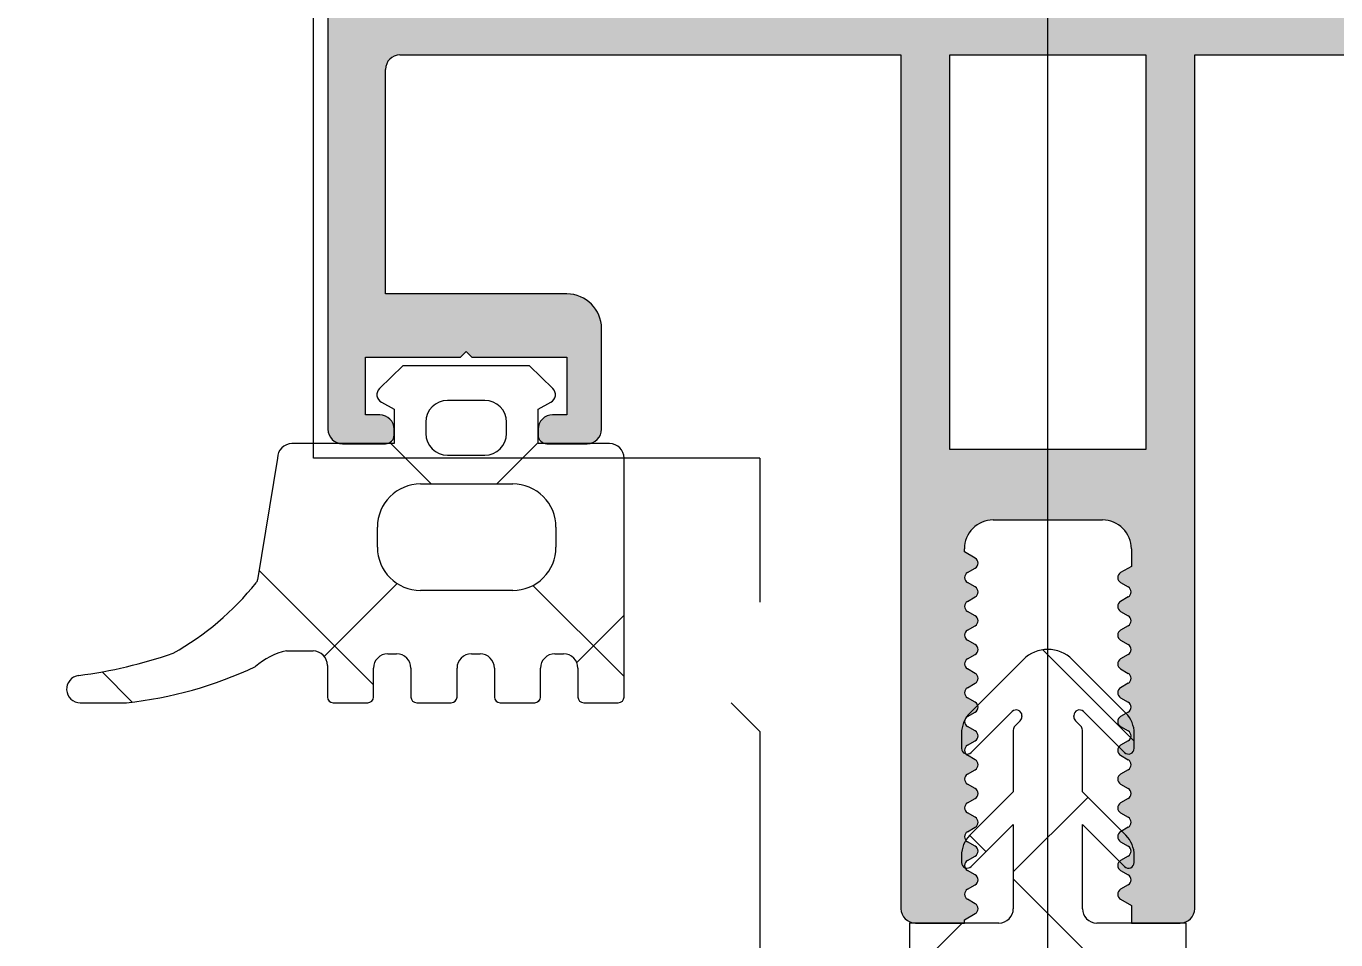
# Model space of a CAD drawing. Extents: x 820 to 5791, y 1495 to 5010.
# Drawn here: x 2728.593 to 2733.141, y 2079.536 to 2082.709 of the extents above; entities that cross this region are included whole.
import ezdxf

# ---------------------------------------------------------------- set-up
doc = ezdxf.new("R2010")
doc.units = 0
doc.header["$LTSCALE"] = 20
doc.layers.get('0').update_dxf_attribs({"linetype": 'CONTINUOUS', "lineweight": 15})
doc.layers.get('DEFPOINTS').update_dxf_attribs({"linetype": 'CONTINUOUS'})
doc.layers.add('_00_TT_PLASTER INTERIOR', color=60, linetype='CONTINUOUS', lineweight=0)
doc.layers.add('ölç', color=63, linetype='CONTINUOUS', lineweight=20)
doc.layers.add('dış ölçü', color=7, linetype='CONTINUOUS', lineweight=20, true_color=0x0d6787)
doc.styles.add('TRS', font='times.ttf', dxfattribs={"width": 0.8})
doc.dimstyles.new('dış ölçü', dxfattribs={"dimtxt": 12, "dimasz": 5, "dimexe": 5, "dimexo": 35, "dimgap": 5, "dimtad": 1, "dimdec": 0, "dimdsep": 46, "dimtxsty": 'TRS', "dimblk": 'DOT', "dimcen": 0, "dimdle": 0.1, "dimclrd": 256, "dimclre": 256, "dimclrt": 73, "dimadec": 0, "dimazin": 0, "dimtfac": 0.3, "dimtdec": 0, "dimtix": 1, "dimtmove": 2, "dimatfit": 3, "dimldrblk": 'DOT', "dimfxl": 1, "dimfxlon": 1, "dimtolj": 1, "dimarcsym": 0})

# ---------------------------------------------------------------- blocks, each defined once
blk = doc.blocks.new('_Dot')
at = {"layer": 'ölç', "color": 0, "lineweight": -2}
blk.add_line((-0.5, 0), (-1, 0), dxfattribs=at)
at = {"layer": 'ölç', "color": 0, "const_width": 0.5}
blk.add_lwpolyline([(-0.25, 0, 1), (0.25, 0, 1)], format="xyb", close=True, dxfattribs=at)
blk = doc.blocks.new('*D175')
at = {"layer": 'DEFPOINTS', "color": 0, "transparency": 16777216}
for p in [(2564.572630959432, 2100.051431137363), (2844.176336790435, 2097.044452601193), (2844.176336790435, 1809.278305477972)]:
    blk.add_point(p, dxfattribs=at)
at = {"layer": 'dış ölçü', "lineweight": -2, "transparency": 16777216}
for p, q in [((2564.572630959432, 1810.278305477972), (2564.572630959432, 1804.278305477972)), ((2844.176336790435, 1810.278305477972), (2844.176336790435, 1804.278305477972)), ((2569.572630959432, 1809.278305477972), (2839.176336790435, 1809.278305477972))]:
    blk.add_line(p, q, dxfattribs=at)
at = {"layer": 'dış ölçü', "lineweight": -2, "transparency": 16777216, "xscale": 5, "yscale": 5, "zscale": 5, "rotation": 180}
blk.add_blockref('_Dot', (2564.572630959432, 1809.278305477972), dxfattribs=at)
at = {"layer": 'dış ölçü', "lineweight": -2, "transparency": 16777216, "xscale": 5, "yscale": 5, "zscale": 5}
blk.add_blockref('_Dot', (2844.176336790435, 1809.278305477972), dxfattribs=at)
at = {"layer": 'dış ölçü', "color": 73, "transparency": 16777216, "insert": (2704.374483874934, 1820.3821266748), "char_height": 12, "attachment_point": 5, "style": 'TRS'}
blk.add_mtext('\\A1;280', dxfattribs=at)
blk = doc.blocks.new('*D180')
at = {"layer": 'DEFPOINTS', "color": 0, "transparency": 16777216}
for p in [(3700.971713778752, 2100.044452589959), (2054.28790840802, 2083.440788159293), (3700.971713778752, 1729.278305477972)]:
    blk.add_point(p, dxfattribs=at)
at = {"layer": 'dış ölçü', "lineweight": -2, "transparency": 16777216}
for p, q in [((2054.28790840802, 1730.278305477972), (2054.28790840802, 1724.278305477972)), ((3700.971713778752, 1730.278305477972), (3700.971713778752, 1724.278305477972)), ((2059.28790840802, 1729.278305477972), (3695.971713778752, 1729.278305477972))]:
    blk.add_line(p, q, dxfattribs=at)
at = {"layer": 'dış ölçü', "lineweight": -2, "transparency": 16777216, "xscale": 5, "yscale": 5, "zscale": 5, "rotation": 180}
blk.add_blockref('_Dot', (2054.28790840802, 1729.278305477972), dxfattribs=at)
at = {"layer": 'dış ölçü', "lineweight": -2, "transparency": 16777216, "xscale": 5, "yscale": 5, "zscale": 5}
blk.add_blockref('_Dot', (3700.971713778752, 1729.278305477972), dxfattribs=at)
at = {"layer": 'dış ölçü', "color": 73, "transparency": 16777216, "insert": (2877.629811093386, 1740.399430207604), "char_height": 12, "attachment_point": 5, "style": 'TRS'}
blk.add_mtext('\\A1;1647', dxfattribs=at)
blk = doc.blocks.new('HGJFG')
h = blk.add_hatch(color=9)
h.dxf.hatch_style = 1
h.paths.add_polyline_path([(-2432.78591305528, -3287.740658937609), (-2432.105913055272, -3287.740658937609), (-2432.105913055272, -3289.110658937608), (-2432.78591305528, -3289.110658937608)], flags=16)
edge = h.paths.add_edge_path()
edge.add_line((-2430.14591305528, -3287.790658937608), (-2430.14591305528, -3288.570658937608))
edge.add_line((-2430.14591305528, -3288.570658937607), (-2430.776013055281, -3288.570658937607))
edge.add_arc((-2430.776013055275, -3288.690658937606), 0.119999999999347, 450.0000000005221, 540.0000000005202)
edge.add_line((-2430.896013055285, -3288.690658937608), (-2430.896013055285, -3289.040658937838))
edge.add_arc((-2430.846013055282, -3289.040658937839), 0.04999999999997726, 539.999999999974, 630.000000000026)
edge.add_line((-2430.846013055282, -3289.090658937838), (-2430.706076560938, -3289.090658937837))
edge.add_arc((-2430.705813055273, -3289.060660095115), 0.0299999999995744, 629.4967347977922, 720.0000000086566)
edge.add_line((-2430.675813055274, -3289.06066009511), (-2430.675813055278, -3289.040660095122))
edge.add_arc((-2430.725813055277, -3289.040660095122), 0.04999999999904503, 719.9999999989057, 810.0000000344447)
edge.add_line((-2430.725813055306, -3288.990660095123), (-2430.775813055275, -3288.990660095151))
edge.add_line((-2430.77581305528, -3288.99066009515), (-2430.775799086076, -3288.790658937607))
edge.add_line((-2430.775799086082, -3288.790658937608), (-2430.445805161208, -3288.790658969762))
edge.add_line((-2430.445805161199, -3288.790658969762), (-2430.425805161201, -3288.770658969763))
edge.add_line((-2430.42580516121, -3288.770658969762), (-2430.405805161209, -3288.790658905452))
edge.add_line((-2430.405805161206, -3288.790658905452), (-2430.075813055283, -3288.790658937606))
edge.add_line((-2430.075813055283, -3288.790658937608), (-2430.075813055283, -3288.990658937608))
edge.add_line((-2430.075813055283, -3288.990658937607), (-2430.125813055282, -3288.990658937838))
edge.add_arc((-2430.125813055286, -3289.040658937837), 0.04999999999997726, 449.999999999974, 540.000000000026)
edge.add_line((-2430.175813055274, -3289.040658937837), (-2430.175813055274, -3289.060658937838))
edge.add_arc((-2430.145813055276, -3289.060658937838), 0.02999999999924441, 539.999999999391, 629.9999999992197)
edge.add_line((-2430.145813055276, -3289.090658937838), (-2429.995913055199, -3289.090658937608))
edge.add_arc((-2429.995913055286, -3289.040658937608), 0.05000000000060822, 630.0000000874084, 719.9999999993031)
edge.add_line((-2429.945913055283, -3289.040658937608), (-2429.945913055283, -3270.290688937608))
edge.add_arc((-2429.995914212935, -3270.290690095261), 0.05000115766671105, 360.001326542262, 449.998673457738)
edge.add_line((-2429.995913055286, -3270.240688937608), (-2434.895913055286, -3270.240688937608))
edge.add_arc((-2434.895911897632, -3270.290690095261), 0.05000115766671105, 450.001326542262, 539.998673457738)
edge.add_line((-2434.945913055283, -3270.290688937607), (-2434.945913055283, -3289.040658937607))
edge.add_arc((-2434.89591305528, -3289.040658937608), 0.05000000000060752, 540.0000000006961, 629.9999999125924)
edge.add_line((-2434.895913055353, -3289.090658937607), (-2434.746013055276, -3289.090658937837))
edge.add_arc((-2434.746013055276, -3289.060658937838), 0.029999999999245, 630.0000000007814, 720.0000000006082)
edge.add_line((-2434.716013055277, -3289.060658937838), (-2434.716013055277, -3289.040658937837))
edge.add_arc((-2434.76601305528, -3289.040658937837), 0.04999999999997726, 719.999999999974, 810.000000000026)
edge.add_line((-2434.76601305528, -3288.990658937838), (-2434.81601305528, -3288.990658937607))
edge.add_line((-2434.816013055283, -3288.990658937607), (-2434.816013055283, -3288.790658937607))
edge.add_line((-2434.816013055283, -3288.790658937608), (-2434.486020949361, -3288.790658905454))
edge.add_line((-2434.486020949361, -3288.790658905452), (-2434.46602094936, -3288.770658969762))
edge.add_line((-2434.466020949357, -3288.770658969762), (-2434.446020949358, -3288.790658969761))
edge.add_line((-2434.446020949353, -3288.790658969762), (-2434.116027024479, -3288.790658937608))
edge.add_line((-2434.116027024485, -3288.790658937608), (-2434.116013055281, -3288.990660095151))
edge.add_line((-2434.116013055286, -3288.99066009515), (-2434.166013055255, -3288.990660095122))
edge.add_arc((-2434.166013055275, -3289.040660095122), 0.04999999999904503, 449.9999999655552, 540.0000000010942)
edge.add_line((-2434.216013055277, -3289.040660095122), (-2434.216013055281, -3289.06066009511))
edge.add_arc((-2434.186013055279, -3289.060660095115), 0.02999999999957437, 539.9999999913434, 630.5032652022074)
edge.add_line((-2434.18574954962, -3289.090658937838), (-2434.045813055275, -3289.090658937839))
edge.add_arc((-2434.045813055284, -3289.040658937839), 0.04999999999997726, 629.999999999974, 720.000000000026)
edge.add_line((-2433.995813055281, -3289.040658937839), (-2433.995813055281, -3288.690658937609))
edge.add_arc((-2434.115813055277, -3288.690658937606), 0.1199999999993454, 719.9999999994791, 809.9999999994789)
edge.add_line((-2434.115813055277, -3288.570658937607), (-2434.745913055277, -3288.570658937607))
edge.add_line((-2434.745913055286, -3288.570658937607), (-2434.745913055286, -3287.790658937607))
edge.add_arc((-2434.69591189762, -3287.79066009526), 0.05000115766671673, 450.0013265422685, 539.9986734577315, ccw=False)
edge.add_line((-2434.695913055283, -3287.740658937609), (-2432.955913055283, -3287.740658937609))
edge.add_line((-2432.955913055278, -3287.740658937609), (-2432.955913055278, -3290.705658937608))
edge.add_arc((-2432.905913055275, -3290.705658937607), 0.05, 540, 630)
edge.add_line((-2432.905913055275, -3290.755658937608), (-2432.735913055273, -3290.755658937608))
edge.add_line((-2432.735913055277, -3290.755658937608), (-2432.735913055277, -3290.744630080779))
edge.add_line((-2432.735913055277, -3290.744630080778), (-2432.698413055276, -3290.722979445683))
edge.add_arc((-2432.70841305528, -3290.705658937609), 0.02000000000020181, 660.0000000000005, 779.9999999999995)
edge.add_line((-2432.698413055271, -3290.688338429532), (-2432.725015595649, -3290.672979445683))
edge.add_arc((-2432.71501559566, -3290.655658937608), 0.02000000000020146, 479.9999999999986, 600.0000000000014, ccw=False)
edge.add_line((-2432.725015595654, -3290.638338429532), (-2432.698413055276, -3290.622979445684))
edge.add_arc((-2432.70841305528, -3290.605658937607), 0.02000000000020181, 660.0000000000005, 779.9999999999995)
edge.add_line((-2432.698413055271, -3290.588338429531), (-2432.725015595649, -3290.572979445683))
edge.add_arc((-2432.71501559566, -3290.555658937607), 0.02000000000020146, 479.9999999999986, 600.0000000000014, ccw=False)
edge.add_line((-2432.725015595654, -3290.538338429532), (-2432.698413055276, -3290.522979445684))
edge.add_arc((-2432.70841305528, -3290.505658937608), 0.02000000000020181, 660.0000000000005, 779.9999999999995)
edge.add_line((-2432.698413055271, -3290.488338429533), (-2432.725015595649, -3290.472979445684))
edge.add_arc((-2432.71501559566, -3290.455658937609), 0.02000000000020146, 479.9999999999986, 600.0000000000014, ccw=False)
edge.add_line((-2432.725015595654, -3290.438338429532), (-2432.698413055276, -3290.422979445683))
edge.add_arc((-2432.70841305528, -3290.405658937608), 0.02000000000020181, 660.0000000000005, 779.9999999999995)
edge.add_line((-2432.698413055271, -3290.388338429532), (-2432.725015595649, -3290.372979445684))
edge.add_arc((-2432.71501559566, -3290.355658937607), 0.02000000000020146, 479.9999999999986, 600.0000000000014, ccw=False)
edge.add_line((-2432.725015595654, -3290.338338429531), (-2432.698413055276, -3290.322979445683))
edge.add_arc((-2432.70841305528, -3290.305658937607), 0.02000000000020181, 660.0000000000005, 779.9999999999995)
edge.add_line((-2432.698413055271, -3290.288338429532), (-2432.725015595649, -3290.272979445684))
edge.add_arc((-2432.71501559566, -3290.255658937608), 0.02000000000020146, 479.9999999999986, 600.0000000000014, ccw=False)
edge.add_line((-2432.725015595654, -3290.238338429533), (-2432.698413055276, -3290.222979445684))
edge.add_arc((-2432.70841305528, -3290.205658937609), 0.02000000000020181, 660.0000000000005, 779.9999999999995)
edge.add_line((-2432.698413055271, -3290.188338429532), (-2432.725015595649, -3290.172979445683))
edge.add_arc((-2432.71501559566, -3290.155658937608), 0.02000000000020146, 479.9999999999986, 600.0000000000014, ccw=False)
edge.add_line((-2432.725015595654, -3290.138338429532), (-2432.698413055276, -3290.122979445684))
edge.add_arc((-2432.70841305528, -3290.105658937607), 0.02000000000020181, 660.0000000000005, 779.9999999999995)
edge.add_line((-2432.698413055271, -3290.088338429531), (-2432.725015595649, -3290.072979445683))
edge.add_arc((-2432.71501559566, -3290.055658937607), 0.02000000000020146, 479.9999999999986, 600.0000000000014, ccw=False)
edge.add_line((-2432.725015595654, -3290.038338429532), (-2432.698413055276, -3290.022979445684))
edge.add_arc((-2432.70841305528, -3290.005658937608), 0.02000000000020181, 660.0000000000005, 779.9999999999995)
edge.add_line((-2432.698413055271, -3289.988338429533), (-2432.725015595649, -3289.972979445684))
edge.add_arc((-2432.71501559566, -3289.955658937609), 0.02000000000020146, 479.9999999999986, 600.0000000000014, ccw=False)
edge.add_line((-2432.725015595654, -3289.938338429532), (-2432.698413055276, -3289.922979445683))
edge.add_arc((-2432.70841305528, -3289.905658937608), 0.02000000000020181, 660.0000000000005, 779.9999999999995)
edge.add_line((-2432.698413055271, -3289.888338429532), (-2432.725015595649, -3289.872979445684))
edge.add_arc((-2432.71501559566, -3289.855658937607), 0.02000000000020146, 479.9999999999986, 600.0000000000014, ccw=False)
edge.add_line((-2432.725015595654, -3289.838338429531), (-2432.698413055276, -3289.822979445683))
edge.add_arc((-2432.70841305528, -3289.805658937607), 0.02000000000020181, 660.0000000000005, 779.9999999999995)
edge.add_line((-2432.698413055271, -3289.788338429532), (-2432.725015595649, -3289.772979445684))
edge.add_arc((-2432.71501559566, -3289.755658937608), 0.02000000000020146, 479.9999999999986, 600.0000000000014, ccw=False)
edge.add_line((-2432.725015595654, -3289.738338429533), (-2432.698413055276, -3289.722979445684))
edge.add_arc((-2432.70841305528, -3289.705658937609), 0.02000000000020181, 660.0000000000005, 779.9999999999995)
edge.add_line((-2432.698413055271, -3289.688338429532), (-2432.725015595649, -3289.672979445683))
edge.add_arc((-2432.71501559566, -3289.655658937608), 0.02000000000020146, 479.9999999999986, 600.0000000000014, ccw=False)
edge.add_line((-2432.725015595654, -3289.638338429532), (-2432.698413055276, -3289.622979445684))
edge.add_arc((-2432.70841305528, -3289.605658937607), 0.02000000000020181, 660.0000000000005, 779.9999999999995)
edge.add_line((-2432.698413055271, -3289.588338429531), (-2432.725015595649, -3289.572979445854))
edge.add_arc((-2432.71501559566, -3289.555658937778), 0.01999999999978106, 479.9999999999971, 600.000000000003, ccw=False)
edge.add_line((-2432.725015595654, -3289.538338429703), (-2432.698413055276, -3289.522979445683))
edge.add_arc((-2432.70841305528, -3289.505658937608), 0.02000000000020181, 660.0000000000005, 779.9999999999995)
edge.add_line((-2432.698413055271, -3289.488338429533), (-2432.735913055271, -3289.466687794438))
edge.add_line((-2432.735913055277, -3289.466687794437), (-2432.735913055277, -3289.455658937607))
edge.add_arc((-2432.635913055271, -3289.455658937607), 0.0999999999999993, 449.9999999999996, 540.0000000000005, ccw=False)
edge.add_line((-2432.635913055271, -3289.355658937607), (-2432.255913055272, -3289.355658937607))
edge.add_arc((-2432.255913055281, -3289.455658937607), 0.1000000000000007, 360.0000000000004, 449.9999999999996, ccw=False)
edge.add_line((-2432.155913055275, -3289.455658937607), (-2432.155913055275, -3289.516687794437))
edge.add_line((-2432.155913055275, -3289.516687794437), (-2432.193413055275, -3289.538338429531))
edge.add_arc((-2432.183413055286, -3289.555658937607), 0.02000000000020181, 480.0000000000005, 599.9999999999995)
edge.add_line((-2432.193413055281, -3289.572979445683), (-2432.166810514903, -3289.588338429531))
edge.add_arc((-2432.176810514907, -3289.605658937607), 0.02000000000020146, 299.99999999999864, 420.00000000000136, ccw=False)
edge.add_line((-2432.166810514897, -3289.622979445684), (-2432.193413055275, -3289.638338429532))
edge.add_arc((-2432.183413055286, -3289.655658937608), 0.02000000000020181, 480.0000000000005, 599.9999999999995)
edge.add_line((-2432.193413055281, -3289.672979445683), (-2432.166810514903, -3289.688338429532))
edge.add_arc((-2432.176810514907, -3289.705658937609), 0.02000000000020146, 299.99999999999864, 420.00000000000136, ccw=False)
edge.add_line((-2432.166810514897, -3289.722979445684), (-2432.193413055275, -3289.738338429533))
edge.add_arc((-2432.183413055286, -3289.755658937608), 0.02000000000020181, 480.0000000000005, 599.9999999999995)
edge.add_line((-2432.193413055281, -3289.772979445684), (-2432.166810514903, -3289.788338429532))
edge.add_arc((-2432.176810514907, -3289.805658937607), 0.02000000000020146, 299.99999999999864, 420.00000000000136, ccw=False)
edge.add_line((-2432.166810514897, -3289.822979445683), (-2432.193413055275, -3289.838338429531))
edge.add_arc((-2432.183413055286, -3289.855658937607), 0.02000000000020181, 480.0000000000005, 599.9999999999995)
edge.add_line((-2432.193413055281, -3289.872979445684), (-2432.166810514903, -3289.888338429532))
edge.add_arc((-2432.176810514907, -3289.905658937608), 0.02000000000020146, 299.99999999999864, 420.00000000000136, ccw=False)
edge.add_line((-2432.166810514897, -3289.922979445683), (-2432.193413055275, -3289.938338429532))
edge.add_arc((-2432.183413055286, -3289.955658937609), 0.02000000000020181, 480.0000000000005, 599.9999999999995)
edge.add_line((-2432.193413055281, -3289.972979445684), (-2432.166810514903, -3289.988338429533))
edge.add_arc((-2432.176810514907, -3290.005658937608), 0.02000000000020146, 299.99999999999864, 420.00000000000136, ccw=False)
edge.add_line((-2432.166810514897, -3290.022979445684), (-2432.193413055275, -3290.038338429532))
edge.add_arc((-2432.183413055286, -3290.055658937607), 0.02000000000020181, 480.0000000000005, 599.9999999999995)
edge.add_line((-2432.193413055281, -3290.072979445683), (-2432.166810514903, -3290.088338429531))
edge.add_arc((-2432.176810514907, -3290.105658937607), 0.02000000000020146, 299.99999999999864, 420.00000000000136, ccw=False)
edge.add_line((-2432.166810514897, -3290.122979445684), (-2432.193413055275, -3290.138338429532))
edge.add_arc((-2432.183413055286, -3290.155658937608), 0.02000000000020181, 480.0000000000005, 599.9999999999995)
edge.add_line((-2432.193413055281, -3290.172979445683), (-2432.166810514903, -3290.188338429532))
edge.add_arc((-2432.176810514907, -3290.205658937609), 0.02000000000020146, 299.99999999999864, 420.00000000000136, ccw=False)
edge.add_line((-2432.166810514897, -3290.222979445684), (-2432.193413055275, -3290.238338429533))
edge.add_arc((-2432.183413055286, -3290.255658937608), 0.02000000000020181, 480.0000000000005, 599.9999999999995)
edge.add_line((-2432.193413055281, -3290.272979445684), (-2432.166810514903, -3290.288338429532))
edge.add_arc((-2432.176810514907, -3290.305658937607), 0.02000000000020146, 299.99999999999864, 420.00000000000136, ccw=False)
edge.add_line((-2432.166810514897, -3290.322979445683), (-2432.193413055275, -3290.338338429531))
edge.add_arc((-2432.183413055286, -3290.355658937607), 0.02000000000020181, 480.0000000000005, 599.9999999999995)
edge.add_line((-2432.193413055281, -3290.372979445684), (-2432.166810514903, -3290.388338429532))
edge.add_arc((-2432.176810514907, -3290.405658937608), 0.02000000000020146, 299.99999999999864, 420.00000000000136, ccw=False)
edge.add_line((-2432.166810514897, -3290.422979445683), (-2432.193413055275, -3290.438338429532))
edge.add_arc((-2432.183413055286, -3290.455658937609), 0.02000000000020181, 480.0000000000005, 599.9999999999995)
edge.add_line((-2432.193413055281, -3290.472979445684), (-2432.166810514903, -3290.488338429533))
edge.add_arc((-2432.176810514907, -3290.505658937608), 0.02000000000020146, 299.99999999999864, 420.00000000000136, ccw=False)
edge.add_line((-2432.166810514897, -3290.522979445684), (-2432.193413055275, -3290.538338429532))
edge.add_arc((-2432.183413055286, -3290.555658937607), 0.02000000000020181, 480.0000000000005, 599.9999999999995)
edge.add_line((-2432.193413055281, -3290.572979445683), (-2432.166810514903, -3290.588338429531))
edge.add_arc((-2432.176810514907, -3290.605658937607), 0.02000000000020146, 299.99999999999864, 420.00000000000136, ccw=False)
edge.add_line((-2432.166810514897, -3290.622979445684), (-2432.193413055275, -3290.638338429532))
edge.add_arc((-2432.183413055286, -3290.655658937608), 0.02000000000020181, 480.0000000000005, 599.9999999999995)
edge.add_line((-2432.193413055281, -3290.672979445683), (-2432.155913055281, -3290.694630080778))
edge.add_line((-2432.155913055275, -3290.694630080779), (-2432.155913055275, -3290.755658937608))
edge.add_line((-2432.155913055275, -3290.755658937608), (-2431.985913055273, -3290.755658937608))
edge.add_arc((-2431.985913055277, -3290.705658937607), 0.05000000000000143, 630.0000000000016, 719.9999999999984)
edge.add_line((-2431.935913055274, -3290.705658937607), (-2431.935913055274, -3287.740658937608))
edge.add_line((-2431.935913055274, -3287.740658937609), (-2430.195913055274, -3287.740658937609))
edge.add_arc((-2430.195914212932, -3287.79066009526), 0.05000115766671673, 360.0013265422685, 449.9986734577315, ccw=False)
h.paths.add_polyline_path([(-2430.215913055287, -3287.540698937607), (-2434.675913055279, -3287.540698937607), (-2434.675913055279, -3270.740688937608), (-2430.215913055287, -3270.740688937608)], flags=16)
at = {"color": 9, "ltscale": 0.5}
blk.add_line((-2432.445913055283, -3298.094781803894), (-2432.445913055283, -3268.240688937608), dxfattribs=at)
at = {"color": 9}
for p, q in [((-2434.995913055286, -3289.140658937608), (-2434.995913055286, -3270.305708937608)), ((-2434.945913055283, -3270.290688937607), (-2434.945913055283, -3289.040658937608)), ((-2434.695913055283, -3287.740658937609), (-2432.955913055278, -3287.740658937609)), ((-2432.955913055278, -3287.740658937609), (-2432.955913055278, -3290.705658937607)), ((-2432.78591305528, -3287.740658937609), (-2432.105913055272, -3287.740658937609)), ((-2432.78591305528, -3289.110658937608), (-2432.78591305528, -3287.740658937609)), ((-2432.105913055272, -3287.740658937609), (-2432.105913055272, -3289.110658937608)), ((-2431.935913055274, -3290.705658937607), (-2431.935913055274, -3287.740658937609)), ((-2431.935913055274, -3287.740658937609), (-2430.195913055283, -3287.740658937609)), ((-2434.745913055286, -3288.570658937607), (-2434.745913055286, -3287.790658937608)), ((-2434.115813055277, -3288.570658937607), (-2434.745913055286, -3288.570658937607)), ((-2433.995813055281, -3289.040658937839), (-2433.995813055281, -3288.690658937608)), ((-2434.486020949361, -3288.790658905452), (-2434.466020949357, -3288.770658969762)), ((-2434.466020949357, -3288.770658969762), (-2434.446020949353, -3288.790658969762)), ((-2434.816013055283, -3288.790658937608), (-2434.486020949361, -3288.790658905452)), ((-2434.816013055283, -3288.990658937607), (-2434.816013055283, -3288.790658937608)), ((-2434.446020949353, -3288.790658969762), (-2434.116027024485, -3288.790658937608)), ((-2434.116027024485, -3288.790658937608), (-2434.116013055286, -3288.99066009515)), ((-2434.685913055288, -3288.820558937609), (-2434.766801498668, -3288.899025871576)), ((-2434.245913055286, -3288.820558937609), (-2434.685913055288, -3288.820558937609)), ((-2434.165024611892, -3288.899025871576), (-2434.245913055286, -3288.820558937609)), ((-2434.760030702336, -3288.947029525844), (-2434.715913055287, -3288.970558937609)), ((-2434.400913055285, -3288.940558937608), (-2434.53091305529, -3288.940558937608)), ((-2434.215913055287, -3288.970558937609), (-2434.171795408224, -3288.947029525844)), ((-2434.76601305528, -3288.990658937838), (-2434.816013055283, -3288.990658937607)), ((-2434.715913055287, -3288.970558937609), (-2434.715913055287, -3289.09055893761)), ((-2434.215913055287, -3289.09055893761), (-2434.215913055287, -3288.970558937609)), ((-2434.116013055286, -3288.99066009515), (-2434.166013055245, -3288.990660095123)), ((-2434.716013055277, -3289.060658937838), (-2434.716013055277, -3289.040658937837)), ((-2434.605913055287, -3289.015558937609), (-2434.605913055287, -3289.05555893761)), ((-2434.325913055288, -3289.05555893761), (-2434.325913055288, -3289.015558937609)), ((-2434.216013055277, -3289.040660095122), (-2434.216013055277, -3289.06066009511)), ((-2434.359983986896, -3289.230550480242), (-2434.215913055287, -3289.08647954863)), ((-2434.715913055287, -3289.09055893761), (-2435.070943055279, -3289.09055893761)), ((-2434.895913055353, -3289.090658937607), (-2434.746013055276, -3289.090658937838)), ((-2434.587007903142, -3289.230550480242), (-2434.726999445772, -3289.09055893761)), ((-2434.53091305529, -3289.130558937609), (-2434.400913055285, -3289.130558937609)), ((-2433.967729681751, -3289.09055893761), (-2434.215913055287, -3289.09055893761)), ((-2434.18574954962, -3289.090658937838), (-2434.045813055284, -3289.090658937838)), ((-2432.105913055272, -3289.110658937608), (-2432.78591305528, -3289.110658937608)), ((-2435.120953055285, -3289.140558937609), (-2435.19016789716, -3289.56319724643)), ((-2433.445913055269, -3289.140658937608), (-2434.995913055286, -3289.140658937608)), ((-2433.917729681762, -3289.970558937609), (-2433.917729681762, -3289.140558937609)), ((-2433.445913055269, -3289.140658937608), (-2433.445913055269, -3289.640658937608)), ((-2434.624093055286, -3289.230550480242), (-2434.304093055279, -3289.23055048024)), ((-2432.635913055271, -3289.355658937607), (-2432.255913055281, -3289.355658937607)), ((-2434.77409305528, -3289.45047248024), (-2434.77409305528, -3289.380550480241)), ((-2434.154093055285, -3289.380550480239), (-2434.154093055285, -3289.45047248024)), ((-2432.735913055277, -3289.466687794437), (-2432.735913055277, -3289.455658937607)), ((-2432.698413055271, -3289.488338429533), (-2432.735913055277, -3289.466687794437)), ((-2432.155913055275, -3289.455658937607), (-2432.155913055275, -3289.516687794437)), ((-2434.787729681758, -3289.927854313727), (-2435.184851236711, -3289.530732758777)), ((-2432.725015595654, -3289.538338429703), (-2432.698413055271, -3289.522979445684)), ((-2432.155913055275, -3289.516687794437), (-2432.193413055281, -3289.538338429532)), ((-2434.958718015489, -3289.829284508839), (-2434.705738981979, -3289.576305475331)), ((-2433.917729681762, -3289.899828701621), (-2434.234307816118, -3289.583250567267)), ((-2432.698413055271, -3289.588338429531), (-2432.725015595654, -3289.572979445854)), ((-2432.193413055281, -3289.572979445683), (-2432.166810514897, -3289.588338429531)), ((-2434.304093055279, -3289.600472480241), (-2434.624093055286, -3289.600472480241)), ((-2432.725015595654, -3289.638338429532), (-2432.698413055271, -3289.622979445684)), ((-2432.166810514897, -3289.622979445684), (-2432.193413055281, -3289.638338429532)), ((-2432.698413055271, -3289.688338429532), (-2432.725015595654, -3289.672979445683)), ((-2432.193413055281, -3289.672979445683), (-2432.166810514897, -3289.688338429532)), ((-2434.081923055431, -3289.850515160892), (-2433.917729681762, -3289.686321787213)), ((-2432.725015595654, -3289.738338429533), (-2432.698413055271, -3289.722979445684)), ((-2432.166810514897, -3289.722979445684), (-2432.193413055281, -3289.738338429533)), ((-2435.089929681763, -3289.810558937609), (-2434.997729681764, -3289.810558937609)), ((-2432.698413055271, -3289.788338429532), (-2432.725015595654, -3289.772979445684)), ((-2432.463633995952, -3289.806706611581), (-2432.14591305528, -3290.124427552249)), ((-2432.193413055281, -3289.772979445684), (-2432.166810514897, -3289.788338429532)), ((-2434.947729681761, -3289.86055893761), (-2434.947729681761, -3289.970558937609)), ((-2434.737729681755, -3289.820558937609), (-2434.707729681756, -3289.820558937609)), ((-2434.447729681761, -3289.820558937609), (-2434.417729681762, -3289.820558937609)), ((-2434.157729681753, -3289.820558937609), (-2434.127729681754, -3289.820558937609)), ((-2432.725015595654, -3289.838338429531), (-2432.698413055271, -3289.822979445683)), ((-2432.530813055285, -3289.84055893761), (-2432.716713055282, -3290.026358937609)), ((-2432.175213055275, -3290.026358937609), (-2432.361113055286, -3289.84055893761)), ((-2432.166810514897, -3289.822979445683), (-2432.193413055281, -3289.838338429531)), ((-2435.625364880511, -3289.98824472708), (-2435.730491897743, -3289.883117709846)), ((-2434.787729681758, -3289.970558937609), (-2434.787729681758, -3289.870558937609)), ((-2434.657729681753, -3289.870558937609), (-2434.657729681753, -3289.970558937609)), ((-2434.497729681764, -3289.970558937609), (-2434.497729681764, -3289.870558937609)), ((-2434.36772968176, -3289.870558937609), (-2434.36772968176, -3289.970558937609)), ((-2434.207729681756, -3289.970558937609), (-2434.207729681756, -3289.870558937609)), ((-2434.077729681766, -3289.870558937609), (-2434.077729681766, -3289.970558937609)), ((-2432.698413055271, -3289.888338429532), (-2432.725015595654, -3289.872979445684)), ((-2432.193413055281, -3289.872979445684), (-2432.166810514897, -3289.888338429532)), ((-2432.725015595654, -3289.938338429532), (-2432.698413055271, -3289.922979445683)), ((-2432.166810514897, -3289.922979445683), (-2432.193413055281, -3289.938338429532)), ((-2435.805829681759, -3289.990558937608), (-2435.645529681756, -3289.990558937608)), ((-2434.927729681757, -3289.990558937608), (-2434.807729681762, -3289.990558937608)), ((-2434.637729681764, -3289.990558937608), (-2434.517729681754, -3289.990558937608)), ((-2434.347729681755, -3289.990558937608), (-2434.22772968176, -3289.990558937608)), ((-2434.220684929952, -3289.98927703541), (-2434.209011583965, -3289.977603689414)), ((-2434.057729681762, -3289.990558937608), (-2433.937729681752, -3289.990558937608)), ((-2433.545913055274, -3289.990788937611), (-2433.445913055283, -3290.090788937611)), ((-2432.698413055271, -3289.988338429533), (-2432.725015595654, -3289.972979445684)), ((-2432.193413055281, -3289.972979445684), (-2432.166810514897, -3289.988338429533)), ((-2432.725015595654, -3290.038338429532), (-2432.698413055271, -3290.022979445684)), ((-2432.711813055282, -3290.162958937611), (-2432.570113055274, -3290.021258937611)), ((-2432.53591305528, -3290.035358937611), (-2432.53591305528, -3290.038758937609)), ((-2432.355913055272, -3290.038758937609), (-2432.355913055272, -3290.035358937611)), ((-2432.321813055282, -3290.021258937611), (-2432.180113055275, -3290.162958937611)), ((-2432.166810514897, -3290.022979445684), (-2432.193413055281, -3290.038338429532)), ((-2432.698413055271, -3290.088338429531), (-2432.725015595654, -3290.072979445683)), ((-2432.565913055279, -3290.08535893761), (-2432.565913055279, -3290.29995893761)), ((-2432.541813055283, -3290.05295893761), (-2432.56011305528, -3290.07125893761)), ((-2432.331813055277, -3290.07125893761), (-2432.350113055288, -3290.05295893761)), ((-2432.325913055273, -3290.29995893761), (-2432.325913055273, -3290.08535893761)), ((-2432.193413055281, -3290.072979445683), (-2432.166810514897, -3290.088338429531)), ((-2433.445913055283, -3290.090788937611), (-2433.445913055283, -3291.042788937611)), ((-2432.745913055286, -3290.097058937609), (-2432.745913055286, -3290.148758937609)), ((-2432.725015595654, -3290.138338429532), (-2432.698413055271, -3290.122979445684)), ((-2432.166810514897, -3290.122979445684), (-2432.193413055281, -3290.138338429532)), ((-2432.14591305528, -3290.148758937609), (-2432.14591305528, -3290.097058937609)), ((-2432.698413055271, -3290.188338429532), (-2432.725015595654, -3290.172979445683)), ((-2432.193413055281, -3290.172979445683), (-2432.166810514897, -3290.188338429532)), ((-2432.725015595654, -3290.238338429533), (-2432.698413055271, -3290.222979445684)), ((-2432.166810514897, -3290.222979445684), (-2432.193413055281, -3290.238338429533)), ((-2432.698413055271, -3290.288338429532), (-2432.725015595654, -3290.272979445684)), ((-2432.565913055279, -3290.29995893761), (-2432.716713055282, -3290.45065893761)), ((-2432.175213055275, -3290.45065893761), (-2432.325913055273, -3290.29995893761)), ((-2432.193413055281, -3290.272979445684), (-2432.166810514897, -3290.288338429532)), ((-2432.725015595654, -3290.338338429531), (-2432.698413055271, -3290.322979445683)), ((-2432.306841183378, -3290.319030809517), (-2432.565913055279, -3290.578102681425)), ((-2432.166810514897, -3290.322979445683), (-2432.193413055281, -3290.338338429531)), ((-2432.698413055271, -3290.388338429532), (-2432.725015595654, -3290.372979445684)), ((-2432.193413055281, -3290.372979445684), (-2432.166810514897, -3290.388338429532)), ((-2432.725015595654, -3290.438338429532), (-2432.698413055271, -3290.422979445683)), ((-2432.717207737512, -3290.451158482131), (-2432.660610379197, -3290.507755840438)), ((-2432.711770919658, -3290.558916380901), (-2432.565913055279, -3290.413058516525)), ((-2432.565913055279, -3290.413058516525), (-2432.565913055279, -3290.705658937609)), ((-2432.325913055273, -3290.705658937609), (-2432.325913055273, -3290.413058516525)), ((-2432.325913055273, -3290.413058516525), (-2432.180060038253, -3290.559011569917)), ((-2432.166810514897, -3290.422979445683), (-2432.193413055281, -3290.438338429532)), ((-2432.698413055271, -3290.488338429533), (-2432.725015595654, -3290.472979445684)), ((-2432.193413055281, -3290.472979445684), (-2432.166810514897, -3290.488338429533)), ((-2432.745913055286, -3290.52135893761), (-2432.745913055286, -3290.544774245277)), ((-2432.725015595654, -3290.538338429532), (-2432.698413055271, -3290.522979445684)), ((-2432.166810514897, -3290.522979445684), (-2432.193413055281, -3290.538338429532)), ((-2432.14591305528, -3290.544874283302), (-2432.14591305528, -3290.52135893761)), ((-2432.698413055271, -3290.588338429531), (-2432.725015595654, -3290.572979445683)), ((-2432.193413055281, -3290.572979445683), (-2432.166810514897, -3290.588338429531)), ((-2432.725015595654, -3290.638338429532), (-2432.698413055271, -3290.622979445684)), ((-2432.565913055279, -3290.602453164357), (-2432.01270728203, -3291.155658937606)), ((-2432.166810514897, -3290.622979445684), (-2432.193413055281, -3290.638338429532)), ((-2432.698413055271, -3290.688338429532), (-2432.725015595654, -3290.672979445683)), ((-2432.193413055281, -3290.672979445683), (-2432.155913055275, -3290.694630080779)), ((-2432.735913055277, -3290.744630080778), (-2432.698413055271, -3290.722979445684)), ((-2432.155913055275, -3290.694630080779), (-2432.155913055275, -3290.755658937608)), ((-2432.615913055281, -3290.75565893761), (-2432.925913055279, -3290.75565893761)), ((-2432.925913055279, -3290.75565893761), (-2432.925913055279, -3291.15565893761)), ((-2432.74346931146, -3290.755658937606), (-2432.925913055279, -3290.938102681422)), ((-2432.905913055275, -3290.755658937608), (-2432.735913055277, -3290.755658937608)), ((-2432.735913055277, -3290.755658937608), (-2432.735913055277, -3290.744630080778)), ((-2431.965913055287, -3290.75565893761), (-2432.275913055285, -3290.75565893761)), ((-2432.155913055275, -3290.755658937608), (-2431.985913055277, -3290.755658937608)), ((-2431.965913055287, -3291.15565893761), (-2431.965913055287, -3290.75565893761))]:
    blk.add_line(p, q, dxfattribs=at)
for centre, radius, start, end in [((-2434.69591189762, -3287.79066009526), 0.05000115766664283, 90.00132654329914, 179.9986734580558), ((-2434.115813055277, -3288.690658937606), 0.1199999999989814, 359.9999999995831, 89.99999999916623), ((-2434.745913055286, -3288.920558937608), 0.02999999999976207, 134.1294200744346, 241.9275130646382), ((-2434.185913055288, -3288.920558937608), 0.03000000000102934, 298.072486939139, 45.87057992212902), ((-2434.53091305529, -3289.015558937609), 0.0749999999998181, 90, 180), ((-2434.400913055285, -3289.015558937609), 0.0750000000007276, 0, 90), ((-2434.76601305528, -3289.040658937837), 0.05000000000109139, 0, 90), ((-2434.166013055275, -3289.040660095122), 0.0500000000001819, 89.99999996414817, 180), ((-2434.89591305528, -3289.040658937608), 0.05000000000109139, 180.0000000010422, 269.9999999124548), ((-2434.045813055284, -3289.040658937839), 0.0499999999992724, 270, 0), ((-2434.746013055276, -3289.060658937839), 0.02999999999883585, 270, 1.667526652835144e-09), ((-2434.53091305529, -3289.055558937608), 0.0750000000007276, 180.0000000006253, 270), ((-2434.400913055285, -3289.055558937608), 0.0750000000007276, 270, 359.9999999992705), ((-2434.186013055279, -3289.060660095115), 0.02999999999883585, 179.999999989578, 270.5032652022211), ((-2435.070949849335, -3289.140562143198), 0.05000320605039855, 89.99221509009881, 179.9963269015199), ((-2433.967729681751, -3289.140558937609), 0.0499999999992724, 0, 90), ((-2434.624093055286, -3289.380550480241), 0.1500000000014552, 90.00000000083378, 180), ((-2434.304093055279, -3289.380550480241), 0.1500000000005457, 3.126612474065896e-10, 90.00000000083378), ((-2432.635913055286, -3289.455658937609), 0.09999999999854481, 89.99999999916623, 179.9999999994789), ((-2432.255913055281, -3289.455658937609), 0.1000000000003638, 5.211020790109826e-10, 90.00000000083378), ((-2434.624093055286, -3289.45047248024), 0.1499999999996362, 179.9999999995831, 269.9999999991662), ((-2434.304093055279, -3289.45047248024), 0.1499999999996362, 270, 3.126612474065896e-10), ((-2432.70841305528, -3289.505658937608), 0.01999999999994537, 300.0000000009668, 60.000000000014), ((-2432.71501559566, -3289.555658937778), 0.01999999999994537, 120.0000000009669, 239.9999999990332), ((-2432.183413055286, -3289.555658937607), 0.01999999999994537, 120.0000000009669, 240.000000000014), ((-2435.971266263438, -3288.9522239558), 0.9941838341981006, 299.3661371087824, 321.3017383479482), ((-2435.209927779503, -3289.560107416414), 0.01999999999924081, 316.7677743670803, 351.1126938312551), ((-2432.70841305528, -3289.605658937608), 0.01999999999994537, 300.0000000009668, 60.000000000014), ((-2432.176810514907, -3289.605658937608), 0.02000000000073302, 300.0000000009668, 60.000000000014), ((-2432.71501559566, -3289.655658937608), 0.01999999999994537, 120.0000000009669, 239.9999999990332), ((-2432.183413055286, -3289.655658937608), 0.01999999999994537, 120.0000000009669, 239.9999999990332), ((-2432.70841305528, -3289.705658937607), 0.02000000000073302, 299.999999999986, 59.99999999903314), ((-2432.176810514907, -3289.705658937607), 0.01999999999994537, 299.999999999986, 59.99999999903314), ((-2432.71501559566, -3289.755658937608), 0.01999999999994537, 119.999999999986, 239.9999999990332), ((-2432.183413055286, -3289.755658937608), 0.02000000000073302, 119.999999999986, 239.9999999990332), ((-2435.041357851395, -3290.042682689148), 0.2371511305750161, 101.8186008120768, 131.3327104183954), ((-2434.99772968175, -3289.86055893761), 0.0500000000001819, 0, 90.00000000166753), ((-2432.70841305528, -3289.805658937607), 0.02000000000073302, 299.999999999986, 59.99999999903314), ((-2432.445963055286, -3289.925357842906), 0.1199598967980459, 44.98274370959479, 135.0172562903684), ((-2432.176810514907, -3289.805658937607), 0.01999999999994537, 299.999999999986, 59.99999999903314), ((-2436.030070959864, -3288.231704693176), 1.678366040553183, 277.5110884616354, 288.9970662796107), ((-2434.737729681755, -3289.870558937609), 0.0499999999992724, 90, 180), ((-2434.707729681756, -3289.870558937609), 0.0499999999992724, 0, 90), ((-2434.447729681761, -3289.870558937609), 0.05000000000109139, 90, 179.9999999989578), ((-2434.417729681762, -3289.870558937609), 0.0500000000001819, 1.042204158021965e-09, 90), ((-2434.157729681753, -3289.870558937609), 0.0499999999992724, 90, 180), ((-2434.127729681754, -3289.870558937609), 0.0499999999992724, 0, 90), ((-2432.71501559566, -3289.855658937608), 0.01999999999994537, 119.999999999986, 239.9999999990332), ((-2432.183413055286, -3289.855658937608), 0.02000000000073302, 119.999999999986, 239.9999999990332), ((-2435.805829681759, -3289.942997117029), 0.04756182058091913, 97.18655041354057, 270), ((-2435.824350245527, -3289.791975232712), 0.1045918608034762, 276.9028849560124, 277.5110884818181), ((-2435.794582952932, -3288.602778119729), 1.395762327948753, 276.1302981851081, 295.305142894889), ((-2432.70841305528, -3289.905658937608), 0.01999999999994537, 300.0000000009668, 59.99999999903314), ((-2432.176810514907, -3289.905658937608), 0.01999999999994537, 300.0000000009668, 59.99999999903314), ((-2432.71501559566, -3289.955658937607), 0.02000000000073302, 120.0000000009669, 240.000000000014), ((-2432.183413055286, -3289.955658937607), 0.01999999999994537, 120.0000000009669, 240.000000000014), ((-2434.927729309825, -3289.970558565673), 0.0200003719399342, 180.0010654984632, 269.9989344963257), ((-2434.807730053694, -3289.970558565671), 0.0200003719399342, 270.0010654986717, 359.9989344989312), ((-2434.637729309817, -3289.970558565671), 0.02000037193993422, 180.0010655010687, 269.9989345013283), ((-2434.517730053686, -3289.970558565673), 0.02000037193902471, 270.0010654986717, 359.9989345015368), ((-2434.347729309823, -3289.970558565671), 0.02000037193993422, 180.0010655010687, 269.9989345013283), ((-2434.227730053693, -3289.970558565671), 0.0200003719399342, 270.0010654986717, 359.9989344989312), ((-2434.057729309829, -3289.970558565671), 0.02000037193993422, 180.0010655010687, 269.9989345013283), ((-2433.937730053699, -3289.970558565673), 0.02000037193902474, 270.0010655036742, 359.9989345015368), ((-2432.70841305528, -3290.005658937608), 0.01999999999994537, 300.0000000009668, 60.000000000014), ((-2432.176810514907, -3290.005658937608), 0.02000000000073302, 300.0000000009668, 60.000000000014), ((-2432.645885840507, -3290.096991464786), 0.1000272375306426, 135.0788547366303, 180.03864855675), ((-2432.71501559566, -3290.055658937607), 0.02000000000073302, 120.0000000009669, 240.000000000014), ((-2432.555918646595, -3290.035356542078), 0.02000559145912496, 359.9931392225384, 135.1960430104313), ((-2432.555918759111, -3290.038772412777), 0.02000570837463995, 314.8363264505215, 0.03859249563763024), ((-2432.335871918168, -3290.038857628087), 0.02004138010237359, 179.7178552231941, 224.7173333100878), ((-2432.335942865216, -3290.03537124123), 0.01997019385024598, 44.96448430842895, 179.9647001184449), ((-2432.183413055286, -3290.055658937607), 0.01999999999994537, 120.0000000009669, 240.000000000014), ((-2432.245906604116, -3290.097077621926), 0.09999355058729759, 0.01070601465717126, 45.01018410155706), ((-2432.70841305528, -3290.105658937608), 0.01999999999994537, 300.0000000009668, 60.000000000014), ((-2432.545907040531, -3290.085345454313), 0.02000601928540634, 135.2419964619797, 180.0386151821344), ((-2432.345883480154, -3290.085430959368), 0.01997055474524283, 0.2066317983018107, 45.20610988500808), ((-2432.176810514907, -3290.105658937608), 0.02000000000073302, 300.0000000009668, 60.000000000014), ((-2432.725907413374, -3290.148761234169), 0.02000564203347924, 179.9934226993616, 314.7907107019855), ((-2432.71501559566, -3290.155658937608), 0.01999999999994537, 120.0000000009669, 239.9999999990332), ((-2432.183413055286, -3290.155658937608), 0.01999999999994537, 120.0000000009669, 239.9999999990332), ((-2432.165953955901, -3290.148775923423), 0.02004090782584307, 225.0483456372975, 0.04856144873455735), ((-2432.70841305528, -3290.205658937607), 0.02000000000073302, 299.999999999986, 59.99999999903314), ((-2432.176810514907, -3290.205658937607), 0.01999999999994537, 299.999999999986, 59.99999999903314), ((-2432.71501559566, -3290.255658937608), 0.01999999999994537, 119.999999999986, 239.9999999990332), ((-2432.183413055286, -3290.255658937608), 0.02000000000073302, 119.999999999986, 239.9999999990332), ((-2432.70841305528, -3290.305658937607), 0.02000000000073302, 299.999999999986, 59.99999999903314), ((-2432.176810514907, -3290.305658937607), 0.01999999999994537, 299.999999999986, 59.99999999903314), ((-2432.71501559566, -3290.355658937608), 0.01999999999994537, 119.999999999986, 239.9999999990332), ((-2432.183413055286, -3290.355658937608), 0.02000000000073302, 119.999999999986, 239.9999999990332), ((-2432.70841305528, -3290.405658937608), 0.01999999999994537, 300.0000000009668, 59.99999999903314), ((-2432.176810514907, -3290.405658937608), 0.01999999999994537, 300.0000000009668, 59.99999999903314), ((-2432.645885840507, -3290.521291464786), 0.1000272375306426, 135.0788547366303, 180.03864855675), ((-2432.71501559566, -3290.455658937607), 0.02000000000073302, 120.0000000009669, 240.000000000014), ((-2432.183413055286, -3290.455658937607), 0.01999999999994537, 120.0000000009669, 240.000000000014), ((-2432.245906604116, -3290.521377621925), 0.09999355058729759, 0.01070601465717126, 45.01018410155706), ((-2432.70841305528, -3290.505658937608), 0.01999999999994537, 300.0000000009668, 60.000000000014), ((-2432.176810514907, -3290.505658937608), 0.02000000000073302, 300.0000000009668, 60.000000000014), ((-2432.725913055282, -3290.544774245277), 0.02000000000043656, 180, 314.9999999957533), ((-2432.71501559566, -3290.555658937607), 0.02000000000073302, 120.0000000009669, 240.000000000014), ((-2432.183413055286, -3290.555658937607), 0.01999999999994537, 120.0000000009669, 240.000000000014), ((-2432.165913055284, -3290.544874283302), 0.01999999999979437, 224.9803579777253, 0), ((-2432.70841305528, -3290.605658937608), 0.01999999999994537, 300.0000000009668, 60.000000000014), ((-2432.176810514907, -3290.605658937608), 0.02000000000073302, 300.0000000009668, 60.000000000014), ((-2432.71501559566, -3290.655658937608), 0.01999999999994537, 120.0000000009669, 239.9999999990332), ((-2432.183413055286, -3290.655658937608), 0.01999999999994537, 120.0000000009669, 239.9999999990332), ((-2432.905913055275, -3290.705658937607), 0.0499999999992724, 180, 270), ((-2432.70841305528, -3290.705658937607), 0.02000000000073302, 299.999999999986, 59.99999999903314), ((-2432.615913055281, -3290.705658937611), 0.0499999999992724, 270, 1.042204158021965e-09), ((-2432.275913055285, -3290.705658937611), 0.0499999999992724, 179.9999999989578, 270), ((-2431.985913055277, -3290.705658937607), 0.0500000000001819, 270, 0)]:
    blk.add_arc(centre, radius, start, end, dxfattribs=at)

msp = doc.modelspace()

# ---------------------------------------------------------------- block references
at = {"layer": '_00_TT_PLASTER INTERIOR'}
msp.add_blockref('HGJFG', (5164.587161362215, 5370.349931528268), dxfattribs=at)

# ---------------------------------------------------------------- dimensions: what is measured, and where the dimension line sits
at = {"layer": 'dış ölçü'}
for base, p1, p2, picture, middle in [((3700.971713778752, 1729.278305477972), (2054.28790840802, 2083.440788159293), (3700.971713778752, 2100.044452589959), '*D180', (2877.629811093386, 1740.399430207604)), ((2844.176336790435, 1809.278305477972), (2564.572630959432, 2100.051431137363), (2844.176336790435, 2097.044452601193), '*D175', (2704.374483874934, 1820.3821266748))]:
    dim = msp.add_linear_dim(base=base, p1=p1, p2=p2, dimstyle='dış ölçü', dxfattribs=at)
    dim.commit()
    dim.dimension.update_dxf_attribs({"geometry": picture, "text_midpoint": middle})

doc.saveas('drawing.dxf')
